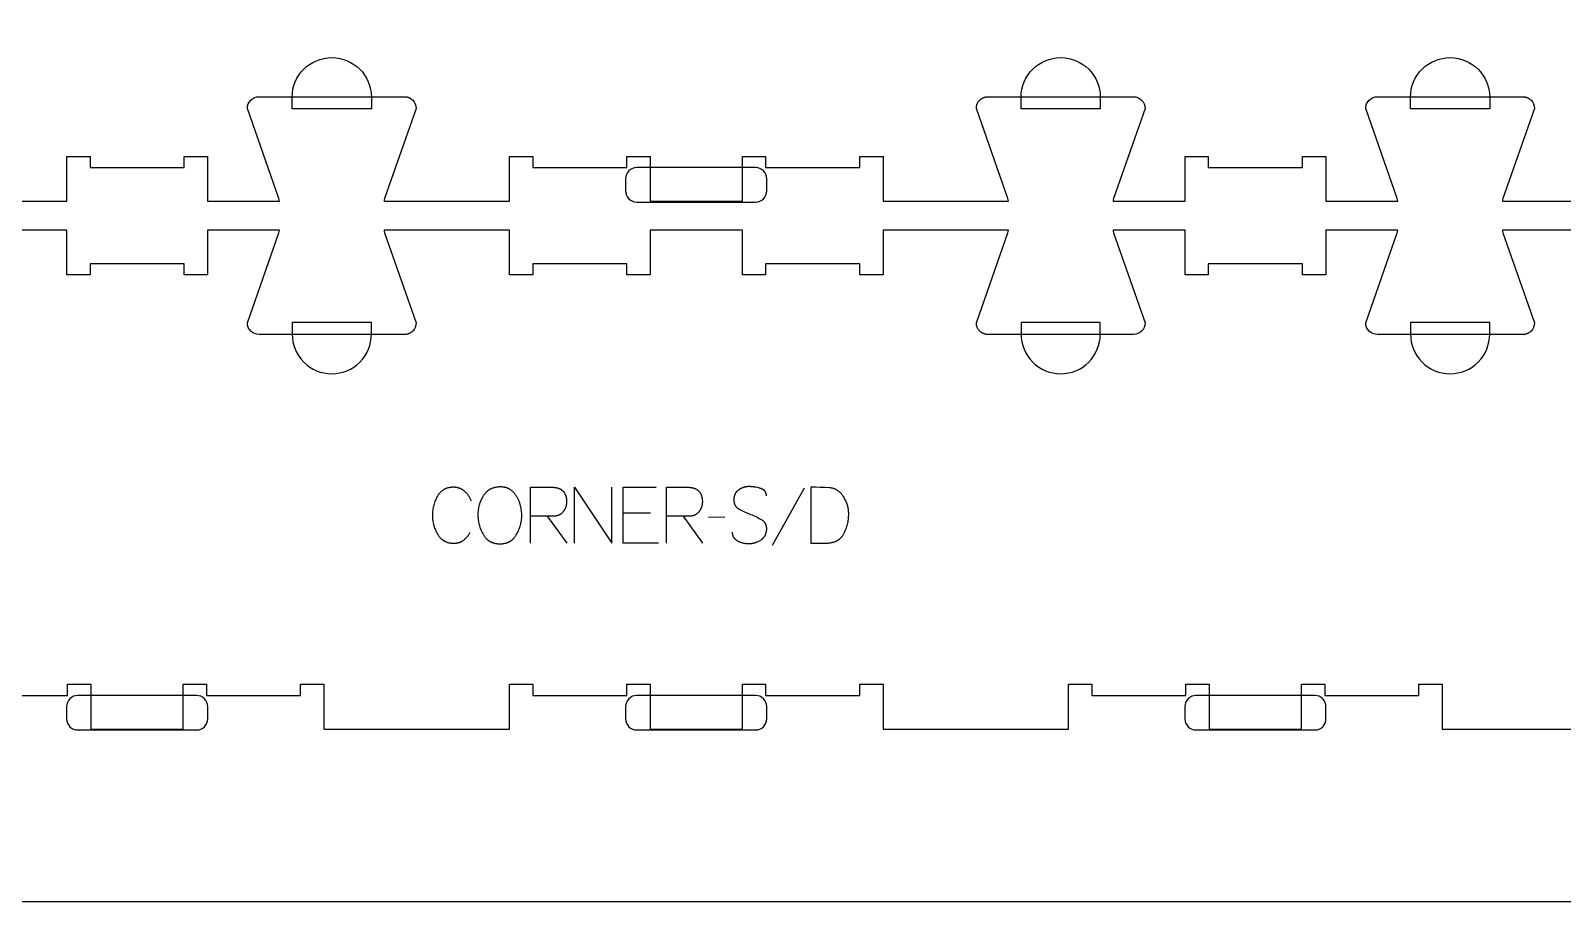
# Model space of a CAD drawing. Extents: x 0 to 4485, y 0 to 8771.
# Drawn here: x 1540 to 2362, y 3811 to 4278 of the extents above; entities that cross this region are included whole.
import ezdxf

# ---------------------------------------------------------------- set-up
doc = ezdxf.new("R2010")
doc.units = 0
for name, color, linetype in [('0_SHEET_SPRUCEPLY_2440X122', 1, 'CONTINUOUS'), ('1_ANYTOOL_1MMDEEP_LABELS_S', 2, 'CONTINUOUS'), ('4_ANYTOOL_CUTTHROUGH_OUTSI', 5, 'CONTINUOUS'), ('5_ANYTOOL_HALF_MILL_9MM_IN', 3, 'CONTINUOUS')]:
    doc.layers.add(name, color=color, linetype=linetype)

msp = doc.modelspace()

# ---------------------------------------------------------------- linework, layer by layer
at = {"layer": '0_SHEET_SPRUCEPLY_2440X122'}
msp.add_lwpolyline([(371.7, 5030.99), (371.7, 3810.99), (2811.7, 3810.99), (2811.7, 5030.99)], close=True, dxfattribs=at)
at = {"layer": '1_ANYTOOL_1MMDEEP_LABELS_S', "color": 2}
for points in [[(1776.33, 4025.5), (1776.17, 4025.9), (1776, 4026.3), (1775.82, 4026.68), (1775.63, 4027.06), (1775.43, 4027.42), (1775.22, 4027.78), (1775, 4028.13), (1774.77, 4028.47), (1774.53, 4028.8), (1774.28, 4029.13), (1774.02, 4029.44), (1773.76, 4029.75), (1773.48, 4030.04), (1773.19, 4030.33), (1772.89, 4030.61), (1772.58, 4030.88), (1772.42, 4031.01), (1772.26, 4031.13), (1772.1, 4031.26), (1771.94, 4031.37), (1771.77, 4031.49), (1771.6, 4031.6), (1771.43, 4031.7), (1771.26, 4031.81), (1771.08, 4031.9), (1770.91, 4032), (1770.73, 4032.08), (1770.55, 4032.17), (1770.36, 4032.25), (1770.18, 4032.33), (1769.99, 4032.4), (1769.8, 4032.47), (1769.61, 4032.53), (1769.41, 4032.59), (1769.22, 4032.65), (1769.02, 4032.7), (1768.82, 4032.75), (1768.62, 4032.79), (1768.41, 4032.83), (1768.21, 4032.87), (1768, 4032.9), (1767.79, 4032.92), (1767.57, 4032.95), (1767.36, 4032.97), (1767.14, 4032.98), (1766.92, 4032.99), (1766.7, 4033), (1766.47, 4033), (1766.13, 4032.99), (1765.79, 4032.98), (1765.46, 4032.96), (1765.13, 4032.93), (1764.81, 4032.88), (1764.5, 4032.83), (1764.19, 4032.77), (1763.88, 4032.71), (1763.58, 4032.63), (1763.28, 4032.54), (1762.99, 4032.44), (1762.71, 4032.34), (1762.43, 4032.22), (1762.29, 4032.16), (1762.16, 4032.1), (1762.02, 4032.03), (1761.89, 4031.97), (1761.76, 4031.9), (1761.63, 4031.83), (1761.5, 4031.75), (1761.37, 4031.67), (1761.24, 4031.6), (1761.12, 4031.51), (1760.99, 4031.43), (1760.87, 4031.34), (1760.75, 4031.26), (1760.63, 4031.17), (1760.39, 4030.98), (1760.16, 4030.78), (1759.93, 4030.57), (1759.71, 4030.36), (1759.5, 4030.13), (1759.29, 4029.9), (1759.08, 4029.66), (1758.88, 4029.41), (1758.69, 4029.14), (1758.5, 4028.87), (1758.32, 4028.59), (1758.14, 4028.31), (1757.8, 4027.72), (1757.48, 4027.12), (1757.18, 4026.51), (1756.91, 4025.9), (1756.66, 4025.28), (1756.43, 4024.66), (1756.22, 4024.02), (1756.03, 4023.38), (1755.87, 4022.73), (1755.73, 4022.08), (1755.61, 4021.42), (1755.51, 4020.75), (1755.43, 4020.07), (1755.38, 4019.39), (1755.34, 4018.7), (1755.33, 4018), (1755.34, 4017.3), (1755.38, 4016.61), (1755.43, 4015.93), (1755.51, 4015.25), (1755.61, 4014.58), (1755.73, 4013.92), (1755.88, 4013.26), (1755.96, 4012.94), (1756.04, 4012.61), (1756.14, 4012.29), (1756.23, 4011.97), (1756.34, 4011.66), (1756.44, 4011.34), (1756.56, 4011.03), (1756.68, 4010.71), (1756.93, 4010.1), (1757.21, 4009.48), (1757.51, 4008.88), (1757.84, 4008.28), (1758.18, 4007.69), (1758.36, 4007.4), (1758.55, 4007.12), (1758.74, 4006.85), (1758.94, 4006.59), (1759.14, 4006.34), (1759.35, 4006.1), (1759.57, 4005.86), (1759.79, 4005.64), (1760.02, 4005.42), (1760.25, 4005.22), (1760.49, 4005.02), (1760.61, 4004.92), (1760.73, 4004.83), (1760.86, 4004.74), (1760.98, 4004.65), (1761.11, 4004.57), (1761.24, 4004.48), (1761.37, 4004.4), (1761.5, 4004.32), (1761.63, 4004.25), (1761.77, 4004.17), (1761.9, 4004.1), (1762.04, 4004.03), (1762.32, 4003.9), (1762.6, 4003.77), (1762.89, 4003.66), (1763.19, 4003.55), (1763.49, 4003.46), (1763.79, 4003.37), (1764.11, 4003.29), (1764.43, 4003.22), (1764.75, 4003.16), (1765.08, 4003.11), (1765.42, 4003.07), (1765.76, 4003.04), (1766.11, 4003.02), (1766.46, 4003), (1766.82, 4003), (1767.2, 4003), (1767.57, 4003.02), (1767.76, 4003.04), (1767.94, 4003.06), (1768.12, 4003.08), (1768.3, 4003.1), (1768.48, 4003.13), (1768.65, 4003.16), (1768.83, 4003.19), (1769, 4003.23), (1769.17, 4003.27), (1769.34, 4003.31), (1769.5, 4003.36), (1769.67, 4003.41), (1769.83, 4003.46), (1769.99, 4003.51), (1770.15, 4003.57), (1770.31, 4003.63), (1770.46, 4003.7), (1770.61, 4003.77), (1770.77, 4003.84), (1770.92, 4003.91), (1771.06, 4003.99), (1771.21, 4004.07), (1771.35, 4004.16), (1771.5, 4004.25), (1771.64, 4004.34), (1771.77, 4004.43), (1771.91, 4004.53), (1772.05, 4004.63), (1772.31, 4004.83), (1772.57, 4005.05), (1772.82, 4005.27), (1773.07, 4005.5), (1773.32, 4005.74), (1773.56, 4005.98), (1773.79, 4006.23), (1774.02, 4006.49), (1774.24, 4006.76), (1774.46, 4007.03), (1774.67, 4007.31), (1774.87, 4007.6), (1775.07, 4007.9), (1775.27, 4008.2), (1775.46, 4008.51), (1775.65, 4008.83)], [(1808, 4003), (1808, 4033), (1819.36, 4033), (1819.85, 4032.99), (1820.33, 4032.97), (1820.56, 4032.95), (1820.78, 4032.93), (1821.01, 4032.9), (1821.23, 4032.88), (1821.44, 4032.84), (1821.66, 4032.81), (1821.86, 4032.77), (1822.07, 4032.72), (1822.27, 4032.67), (1822.47, 4032.62), (1822.66, 4032.57), (1822.85, 4032.51), (1823.03, 4032.45), (1823.21, 4032.38), (1823.39, 4032.31), (1823.56, 4032.23), (1823.73, 4032.15), (1823.9, 4032.07), (1824.06, 4031.99), (1824.22, 4031.9), (1824.37, 4031.8), (1824.52, 4031.7), (1824.67, 4031.6), (1824.81, 4031.5), (1824.95, 4031.39), (1825.08, 4031.28), (1825.21, 4031.16), (1825.34, 4031.04), (1825.46, 4030.91), (1825.58, 4030.79), (1825.69, 4030.65), (1825.81, 4030.52), (1825.91, 4030.38), (1826.02, 4030.23), (1826.11, 4030.09), (1826.21, 4029.93), (1826.3, 4029.78), (1826.39, 4029.62), (1826.47, 4029.46), (1826.55, 4029.29), (1826.63, 4029.12), (1826.7, 4028.95), (1826.77, 4028.77), (1826.83, 4028.59), (1826.89, 4028.4), (1826.95, 4028.21), (1827, 4028.02), (1827.05, 4027.82), (1827.1, 4027.62), (1827.14, 4027.42), (1827.17, 4027.21), (1827.21, 4026.99), (1827.24, 4026.78), (1827.26, 4026.56), (1827.28, 4026.33), (1827.3, 4026.11), (1827.32, 4025.64), (1827.33, 4025.16), (1827.33, 4024.98), (1827.32, 4024.8), (1827.32, 4024.63), (1827.3, 4024.46), (1827.29, 4024.28), (1827.27, 4024.11), (1827.25, 4023.94), (1827.22, 4023.77), (1827.19, 4023.6), (1827.16, 4023.43), (1827.12, 4023.27), (1827.08, 4023.1), (1827.04, 4022.94), (1826.99, 4022.77), (1826.94, 4022.61), (1826.89, 4022.44), (1826.83, 4022.28), (1826.77, 4022.12), (1826.7, 4021.96), (1826.64, 4021.8), (1826.57, 4021.65), (1826.49, 4021.49), (1826.41, 4021.33), (1826.33, 4021.18), (1826.25, 4021.02), (1826.16, 4020.87), (1826.07, 4020.72), (1825.97, 4020.57), (1825.87, 4020.42), (1825.77, 4020.27), (1825.66, 4020.12), (1825.55, 4019.97), (1825.44, 4019.82), (1825.33, 4019.68), (1825.21, 4019.55), (1825.09, 4019.42), (1824.97, 4019.29), (1824.84, 4019.17), (1824.72, 4019.05), (1824.59, 4018.93), (1824.46, 4018.82), (1824.32, 4018.72), (1824.19, 4018.62), (1824.05, 4018.52), (1823.91, 4018.43), (1823.76, 4018.34), (1823.62, 4018.26), (1823.47, 4018.18), (1823.32, 4018.11), (1823.17, 4018.04), (1823.01, 4017.97), (1822.85, 4017.91), (1822.69, 4017.85), (1822.53, 4017.8), (1822.36, 4017.75), (1822.2, 4017.71), (1822.03, 4017.67), (1821.86, 4017.64), (1821.68, 4017.61), (1821.51, 4017.58), (1821.33, 4017.56), (1821.14, 4017.55), (1820.96, 4017.53), (1819.04, 4017.46), (1817, 4017.44), (1808.05, 4017.44)], [(1831.53, 4003), (1831.53, 4033), (1851.59, 4003), (1851.59, 4033)], [(1876.57, 4003), (1857.63, 4003), (1857.63, 4033), (1875.46, 4033)], [(1880.86, 4003), (1880.86, 4033), (1892.22, 4033), (1892.71, 4032.99), (1893.18, 4032.97), (1893.41, 4032.95), (1893.64, 4032.93), (1893.87, 4032.9), (1894.09, 4032.88), (1894.3, 4032.84), (1894.51, 4032.81), (1894.72, 4032.77), (1894.93, 4032.72), (1895.13, 4032.67), (1895.32, 4032.62), (1895.52, 4032.57), (1895.7, 4032.51), (1895.89, 4032.45), (1896.07, 4032.38), (1896.25, 4032.31), (1896.42, 4032.23), (1896.59, 4032.15), (1896.76, 4032.07), (1896.92, 4031.99), (1897.07, 4031.9), (1897.23, 4031.8), (1897.38, 4031.7), (1897.52, 4031.6), (1897.67, 4031.5), (1897.8, 4031.39), (1897.94, 4031.28), (1898.07, 4031.16), (1898.2, 4031.04), (1898.32, 4030.91), (1898.44, 4030.79), (1898.55, 4030.65), (1898.66, 4030.52), (1898.77, 4030.38), (1898.87, 4030.23), (1898.97, 4030.09), (1899.07, 4029.93), (1899.16, 4029.78), (1899.25, 4029.62), (1899.33, 4029.46), (1899.41, 4029.29), (1899.49, 4029.12), (1899.56, 4028.95), (1899.63, 4028.77), (1899.69, 4028.59), (1899.75, 4028.4), (1899.81, 4028.21), (1899.86, 4028.02), (1899.91, 4027.82), (1899.95, 4027.62), (1899.99, 4027.42), (1900.03, 4027.21), (1900.06, 4026.99), (1900.09, 4026.78), (1900.12, 4026.56), (1900.14, 4026.33), (1900.16, 4026.11), (1900.18, 4025.64), (1900.19, 4025.16), (1900.19, 4024.98), (1900.18, 4024.8), (1900.17, 4024.63), (1900.16, 4024.46), (1900.14, 4024.28), (1900.13, 4024.11), (1900.1, 4023.94), (1900.08, 4023.77), (1900.05, 4023.6), (1900.01, 4023.43), (1899.98, 4023.27), (1899.94, 4023.1), (1899.89, 4022.94), (1899.85, 4022.77), (1899.8, 4022.61), (1899.74, 4022.44), (1899.69, 4022.28), (1899.63, 4022.12), (1899.56, 4021.96), (1899.49, 4021.8), (1899.42, 4021.65), (1899.35, 4021.49), (1899.27, 4021.33), (1899.19, 4021.18), (1899.1, 4021.02), (1899.01, 4020.87), (1898.92, 4020.72), (1898.83, 4020.57), (1898.73, 4020.42), (1898.63, 4020.27), (1898.52, 4020.12), (1898.41, 4019.97), (1898.3, 4019.82), (1898.18, 4019.68), (1898.07, 4019.55), (1897.95, 4019.42), (1897.82, 4019.29), (1897.7, 4019.17), (1897.57, 4019.05), (1897.44, 4018.93), (1897.31, 4018.82), (1897.18, 4018.72), (1897.04, 4018.62), (1896.9, 4018.52), (1896.76, 4018.43), (1896.62, 4018.34), (1896.47, 4018.26), (1896.33, 4018.18), (1896.18, 4018.11), (1896.02, 4018.04), (1895.87, 4017.97), (1895.71, 4017.91), (1895.55, 4017.85), (1895.39, 4017.8), (1895.22, 4017.75), (1895.05, 4017.71), (1894.89, 4017.67), (1894.71, 4017.64), (1894.54, 4017.61), (1894.36, 4017.58), (1894.18, 4017.56), (1894, 4017.55), (1893.82, 4017.53), (1891.9, 4017.46), (1889.86, 4017.44), (1880.9, 4017.44)], [(1934.56, 4028.41), (1934.56, 4028.6), (1934.55, 4028.69), (1934.55, 4028.78), (1934.54, 4028.88), (1934.53, 4028.96), (1934.52, 4029.05), (1934.51, 4029.14), (1934.49, 4029.23), (1934.48, 4029.31), (1934.46, 4029.4), (1934.44, 4029.48), (1934.42, 4029.56), (1934.4, 4029.64), (1934.38, 4029.72), (1934.35, 4029.8), (1934.33, 4029.88), (1934.3, 4029.96), (1934.27, 4030.03), (1934.24, 4030.11), (1934.21, 4030.18), (1934.17, 4030.26), (1934.14, 4030.33), (1934.1, 4030.4), (1934.06, 4030.47), (1934.02, 4030.54), (1933.98, 4030.61), (1933.93, 4030.67), (1933.89, 4030.74), (1933.84, 4030.8), (1933.79, 4030.87), (1933.74, 4030.93), (1933.69, 4030.99), (1933.63, 4031.05), (1933.58, 4031.11), (1933.52, 4031.17), (1933.46, 4031.23), (1933.4, 4031.29), (1933.34, 4031.34), (1933.28, 4031.4), (1933.21, 4031.45), (1933.15, 4031.5), (1933.08, 4031.55), (1933.01, 4031.6), (1932.94, 4031.65), (1932.87, 4031.7), (1932.79, 4031.75), (1932.72, 4031.8), (1932.64, 4031.84), (1932.56, 4031.89), (1932.48, 4031.93), (1932.4, 4031.97), (1932.23, 4032.05), (1932.05, 4032.13), (1931.87, 4032.2), (1931.68, 4032.27), (1931.48, 4032.34), (1931.28, 4032.4), (1930.47, 4032.62), (1929.67, 4032.81), (1928.89, 4032.97), (1928.12, 4033.11), (1927.74, 4033.16), (1927.36, 4033.21), (1926.99, 4033.25), (1926.62, 4033.28), (1926.25, 4033.31), (1925.89, 4033.33), (1925.53, 4033.34), (1925.17, 4033.34), (1924.98, 4033.34), (1924.79, 4033.33), (1924.59, 4033.33), (1924.4, 4033.31), (1924.21, 4033.3), (1924.02, 4033.28), (1923.84, 4033.25), (1923.65, 4033.23), (1923.47, 4033.2), (1923.28, 4033.16), (1923.1, 4033.13), (1922.92, 4033.09), (1922.74, 4033.04), (1922.56, 4032.99), (1922.38, 4032.94), (1922.21, 4032.89), (1922.03, 4032.83), (1921.86, 4032.77), (1921.69, 4032.7), (1921.51, 4032.63), (1921.34, 4032.56), (1921.18, 4032.48), (1921.01, 4032.4), (1920.84, 4032.32), (1920.68, 4032.23), (1920.51, 4032.14), (1920.35, 4032.04), (1920.19, 4031.95), (1920.03, 4031.85), (1919.87, 4031.74), (1919.72, 4031.63), (1919.56, 4031.52), (1919.41, 4031.4), (1919.26, 4031.29), (1919.12, 4031.16), (1918.98, 4031.04), (1918.84, 4030.91), (1918.72, 4030.78), (1918.59, 4030.65), (1918.47, 4030.51), (1918.36, 4030.37), (1918.25, 4030.23), (1918.14, 4030.08), (1918.05, 4029.93), (1917.95, 4029.78), (1917.86, 4029.63), (1917.78, 4029.47), (1917.7, 4029.31), (1917.62, 4029.14), (1917.55, 4028.98), (1917.48, 4028.81), (1917.42, 4028.63), (1917.37, 4028.46), (1917.32, 4028.28), (1917.27, 4028.09), (1917.23, 4027.91), (1917.19, 4027.72), (1917.16, 4027.53), (1917.13, 4027.33), (1917.11, 4027.13), (1917.1, 4026.93), (1917.08, 4026.73), (1917.08, 4026.52), (1917.07, 4026.31), (1917.08, 4026.1), (1917.09, 4025.89), (1917.1, 4025.68), (1917.12, 4025.47), (1917.14, 4025.27), (1917.17, 4025.08), (1917.21, 4024.88), (1917.25, 4024.69), (1917.3, 4024.51), (1917.35, 4024.33), (1917.41, 4024.15), (1917.47, 4023.97), (1917.51, 4023.89), (1917.54, 4023.8), (1917.58, 4023.72), (1917.62, 4023.64), (1917.65, 4023.55), (1917.7, 4023.47), (1917.74, 4023.39), (1917.78, 4023.31), (1917.83, 4023.23), (1917.87, 4023.16), (1917.92, 4023.08), (1917.97, 4023), (1918.02, 4022.93), (1918.07, 4022.86), (1918.12, 4022.78), (1918.18, 4022.71), (1918.23, 4022.64), (1918.29, 4022.57), (1918.35, 4022.5), (1918.41, 4022.43), (1918.47, 4022.36), (1918.54, 4022.3), (1918.6, 4022.23), (1918.67, 4022.17), (1918.8, 4022.04), (1918.94, 4021.92), (1919.09, 4021.8), (1919.24, 4021.68), (1919.4, 4021.57), (1919.56, 4021.46), (1919.73, 4021.36), (1919.9, 4021.26), (1920.62, 4020.86), (1921.35, 4020.49), (1922.1, 4020.12), (1922.86, 4019.76), (1923.64, 4019.42), (1924.43, 4019.08), (1925.25, 4018.76), (1926.07, 4018.45), (1926.9, 4018.14), (1927.71, 4017.81), (1928.49, 4017.46), (1929.26, 4017.1), (1930, 4016.73), (1930.73, 4016.34), (1931.43, 4015.93), (1932.12, 4015.51), (1932.28, 4015.4), (1932.44, 4015.29), (1932.6, 4015.17), (1932.67, 4015.11), (1932.75, 4015.05), (1932.82, 4014.99), (1932.89, 4014.93), (1932.96, 4014.86), (1933.02, 4014.8), (1933.09, 4014.73), (1933.15, 4014.67), (1933.22, 4014.6), (1933.28, 4014.53), (1933.34, 4014.46), (1933.4, 4014.39), (1933.46, 4014.32), (1933.51, 4014.24), (1933.57, 4014.17), (1933.62, 4014.1), (1933.67, 4014.02), (1933.72, 4013.94), (1933.77, 4013.87), (1933.82, 4013.79), (1933.86, 4013.71), (1933.91, 4013.63), (1933.95, 4013.55), (1933.99, 4013.46), (1934.03, 4013.38), (1934.07, 4013.29), (1934.1, 4013.21), (1934.14, 4013.12), (1934.17, 4013.04), (1934.21, 4012.95), (1934.24, 4012.86), (1934.27, 4012.77), (1934.29, 4012.68), (1934.32, 4012.58), (1934.37, 4012.4), (1934.41, 4012.2), (1934.45, 4012.01), (1934.48, 4011.81), (1934.5, 4011.6), (1934.52, 4011.4), (1934.54, 4011.19), (1934.55, 4010.97), (1934.55, 4010.75), (1934.54, 4010.53), (1934.53, 4010.3), (1934.52, 4010.07), (1934.5, 4009.84), (1934.47, 4009.61), (1934.44, 4009.39), (1934.4, 4009.17), (1934.36, 4008.95), (1934.31, 4008.74), (1934.26, 4008.53), (1934.21, 4008.32), (1934.14, 4008.12), (1934.08, 4007.93), (1934.01, 4007.73), (1933.93, 4007.54), (1933.85, 4007.36), (1933.76, 4007.17), (1933.67, 4006.99), (1933.57, 4006.82), (1933.47, 4006.65), (1933.37, 4006.48), (1933.25, 4006.31), (1933.14, 4006.15), (1933.02, 4006), (1932.89, 4005.84), (1932.76, 4005.7), (1932.62, 4005.55), (1932.48, 4005.41), (1932.33, 4005.27), (1932.18, 4005.14), (1932.02, 4005.01), (1931.86, 4004.88), (1931.69, 4004.76), (1931.52, 4004.64), (1931.35, 4004.52), (1930.98, 4004.3), (1930.62, 4004.09), (1930.25, 4003.9), (1929.88, 4003.72), (1929.51, 4003.56), (1929.13, 4003.4), (1928.94, 4003.33), (1928.75, 4003.27), (1928.55, 4003.2), (1928.36, 4003.14), (1928.17, 4003.09), (1927.97, 4003.03), (1927.78, 4002.98), (1927.58, 4002.94), (1927.38, 4002.9), (1927.18, 4002.86), (1926.99, 4002.82), (1926.79, 4002.79), (1926.58, 4002.76), (1926.38, 4002.73), (1925.98, 4002.69), (1925.57, 4002.67), (1925.15, 4002.66), (1924.74, 4002.66), (1924.33, 4002.67), (1923.93, 4002.7), (1923.53, 4002.74), (1923.13, 4002.79), (1922.74, 4002.85), (1922.36, 4002.93), (1921.98, 4003.02), (1921.6, 4003.12), (1921.23, 4003.24), (1920.86, 4003.37), (1920.5, 4003.51), (1920.14, 4003.66), (1919.78, 4003.83), (1919.43, 4004.01), (1919.09, 4004.2), (1918.92, 4004.3), (1918.76, 4004.4), (1918.6, 4004.51), (1918.45, 4004.62), (1918.3, 4004.73), (1918.16, 4004.85), (1918.02, 4004.96), (1917.89, 4005.09), (1917.76, 4005.21), (1917.64, 4005.34), (1917.53, 4005.47), (1917.42, 4005.6), (1917.36, 4005.67), (1917.31, 4005.73), (1917.26, 4005.8), (1917.21, 4005.87), (1917.17, 4005.94), (1917.12, 4006.01), (1917.07, 4006.09), (1917.03, 4006.16), (1916.99, 4006.23), (1916.95, 4006.31), (1916.91, 4006.38), (1916.87, 4006.46), (1916.83, 4006.53), (1916.8, 4006.61), (1916.76, 4006.69), (1916.73, 4006.77), (1916.7, 4006.85), (1916.67, 4006.93), (1916.64, 4007.01), (1916.61, 4007.09), (1916.56, 4007.25), (1916.52, 4007.42), (1916.48, 4007.59), (1916.44, 4007.77), (1916.41, 4007.94), (1916.39, 4008.12), (1916.37, 4008.3), (1916.36, 4008.49), (1916.35, 4008.68), (1916.35, 4008.87)], [(1954.87, 4032.53), (1937.69, 4001.76)], [(1872.29, 4019.07), (1857.63, 4019.07)], [(1817, 4017.44), (1827.46, 4002.96)], [(1889.86, 4017.44), (1900.32, 4002.96)], [(1912.32, 4016.88), (1903.53, 4016.8)]]:
    msp.add_lwpolyline(points, dxfattribs=at)
for points in [[(1791.97, 4033.34), (1792.35, 4033.34), (1792.71, 4033.32), (1793.07, 4033.29), (1793.42, 4033.25), (1793.59, 4033.22), (1793.76, 4033.2), (1793.93, 4033.17), (1794.1, 4033.13), (1794.26, 4033.1), (1794.43, 4033.06), (1794.59, 4033.02), (1794.75, 4032.97), (1794.91, 4032.92), (1795.06, 4032.87), (1795.22, 4032.82), (1795.37, 4032.76), (1795.52, 4032.7), (1795.67, 4032.64), (1795.82, 4032.58), (1795.97, 4032.51), (1796.11, 4032.44), (1796.25, 4032.37), (1796.4, 4032.29), (1796.54, 4032.21), (1796.67, 4032.13), (1796.81, 4032.04), (1796.94, 4031.95), (1797.07, 4031.86), (1797.33, 4031.67), (1797.59, 4031.48), (1797.84, 4031.28), (1798.08, 4031.07), (1798.31, 4030.86), (1798.54, 4030.64), (1798.77, 4030.42), (1798.99, 4030.19), (1799.2, 4029.95), (1799.41, 4029.7), (1799.61, 4029.46), (1799.8, 4029.2), (1799.99, 4028.94), (1800.17, 4028.67), (1800.35, 4028.39), (1800.52, 4028.11), (1800.69, 4027.83), (1800.85, 4027.54), (1801, 4027.24), (1801.15, 4026.95), (1801.3, 4026.65), (1801.43, 4026.34), (1801.57, 4026.04), (1801.69, 4025.72), (1801.81, 4025.41), (1801.93, 4025.09), (1802.04, 4024.77), (1802.14, 4024.44), (1802.24, 4024.11), (1802.33, 4023.78), (1802.42, 4023.44), (1802.5, 4023.1), (1802.64, 4022.42), (1802.77, 4021.74), (1802.87, 4021.07), (1802.96, 4020.41), (1803.03, 4019.75), (1803.08, 4019.1), (1803.11, 4018.46), (1803.12, 4017.83), (1803.11, 4017.19), (1803.07, 4016.55), (1803.02, 4015.91), (1802.94, 4015.28), (1802.85, 4014.64), (1802.73, 4014), (1802.59, 4013.36), (1802.43, 4012.73), (1802.24, 4012.09), (1802.04, 4011.45), (1801.81, 4010.81), (1801.56, 4010.18), (1801.29, 4009.54), (1801, 4008.9), (1800.69, 4008.26), (1800.35, 4007.63), (1800.18, 4007.31), (1799.99, 4007.01), (1799.81, 4006.72), (1799.61, 4006.43), (1799.41, 4006.16), (1799.2, 4005.89), (1798.99, 4005.64), (1798.77, 4005.4), (1798.66, 4005.28), (1798.55, 4005.16), (1798.43, 4005.05), (1798.31, 4004.94), (1798.19, 4004.83), (1798.07, 4004.72), (1797.95, 4004.62), (1797.83, 4004.52), (1797.71, 4004.42), (1797.58, 4004.33), (1797.45, 4004.23), (1797.32, 4004.14), (1797.19, 4004.05), (1797.06, 4003.97), (1796.93, 4003.88), (1796.79, 4003.8), (1796.65, 4003.72), (1796.51, 4003.65), (1796.37, 4003.57), (1796.23, 4003.5), (1796.09, 4003.43), (1795.94, 4003.37), (1795.8, 4003.31), (1795.65, 4003.24), (1795.5, 4003.19), (1795.35, 4003.13), (1795.2, 4003.08), (1795.04, 4003.03), (1794.73, 4002.93), (1794.41, 4002.85), (1794.08, 4002.77), (1793.75, 4002.71), (1793.41, 4002.65), (1793.07, 4002.61), (1792.72, 4002.57), (1792.36, 4002.55), (1792, 4002.53), (1791.63, 4002.53), (1791.25, 4002.53), (1790.87, 4002.55), (1790.5, 4002.57), (1790.14, 4002.61), (1789.79, 4002.65), (1789.44, 4002.71), (1789.09, 4002.78), (1788.76, 4002.85), (1788.43, 4002.94), (1788.11, 4003.03), (1787.95, 4003.09), (1787.79, 4003.14), (1787.64, 4003.2), (1787.48, 4003.26), (1787.33, 4003.32), (1787.18, 4003.38), (1787.03, 4003.45), (1786.88, 4003.52), (1786.74, 4003.59), (1786.59, 4003.67), (1786.45, 4003.74), (1786.31, 4003.82), (1786.17, 4003.91), (1786.04, 4003.99), (1785.9, 4004.08), (1785.77, 4004.17), (1785.63, 4004.26), (1785.5, 4004.36), (1785.38, 4004.45), (1785.25, 4004.55), (1785.12, 4004.66), (1785, 4004.76), (1784.88, 4004.87), (1784.76, 4004.98), (1784.64, 4005.09), (1784.52, 4005.21), (1784.4, 4005.32), (1784.29, 4005.44), (1784.18, 4005.57), (1784.07, 4005.69), (1783.85, 4005.95), (1783.64, 4006.22), (1783.44, 4006.5), (1783.24, 4006.79), (1783.05, 4007.08), (1782.87, 4007.39), (1782.7, 4007.71), (1782.36, 4008.36), (1782.05, 4009.01), (1781.76, 4009.66), (1781.49, 4010.31), (1781.24, 4010.96), (1781.01, 4011.61), (1780.81, 4012.26), (1780.62, 4012.91), (1780.46, 4013.56), (1780.32, 4014.21), (1780.2, 4014.86), (1780.1, 4015.52), (1780.03, 4016.17), (1779.97, 4016.82), (1779.94, 4017.47), (1779.93, 4018.13), (1779.94, 4018.82), (1779.98, 4019.51), (1780.03, 4020.19), (1780.11, 4020.87), (1780.21, 4021.54), (1780.34, 4022.2), (1780.48, 4022.86), (1780.65, 4023.51), (1780.85, 4024.16), (1781.06, 4024.8), (1781.3, 4025.43), (1781.56, 4026.06), (1781.84, 4026.69), (1782.15, 4027.3), (1782.47, 4027.91), (1782.82, 4028.52), (1783.01, 4028.82), (1783.2, 4029.1), (1783.4, 4029.38), (1783.6, 4029.65), (1783.81, 4029.91), (1784.03, 4030.16), (1784.25, 4030.4), (1784.48, 4030.63), (1784.6, 4030.74), (1784.72, 4030.85), (1784.84, 4030.96), (1784.96, 4031.06), (1785.08, 4031.16), (1785.21, 4031.26), (1785.34, 4031.36), (1785.47, 4031.46), (1785.6, 4031.55), (1785.73, 4031.64), (1785.86, 4031.73), (1786, 4031.82), (1786.14, 4031.9), (1786.28, 4031.98), (1786.42, 4032.06), (1786.56, 4032.14), (1786.7, 4032.21), (1786.85, 4032.28), (1787.14, 4032.42), (1787.45, 4032.55), (1787.75, 4032.66), (1788.07, 4032.77), (1788.39, 4032.87), (1788.72, 4032.96), (1789.06, 4033.04), (1789.4, 4033.11), (1789.75, 4033.17), (1790.1, 4033.22), (1790.46, 4033.27), (1790.83, 4033.3), (1791.21, 4033.32), (1791.59, 4033.34)], [(1958.3, 4033), (1958.3, 4003), (1966.83, 4003.08), (1967.24, 4003.09), (1967.65, 4003.11), (1968.04, 4003.14), (1968.43, 4003.18), (1968.81, 4003.23), (1969.18, 4003.29), (1969.54, 4003.35), (1969.9, 4003.43), (1970.25, 4003.52), (1970.59, 4003.61), (1970.92, 4003.72), (1971.25, 4003.83), (1971.56, 4003.95), (1971.72, 4004.02), (1971.87, 4004.09), (1972.02, 4004.16), (1972.17, 4004.23), (1972.32, 4004.3), (1972.47, 4004.38), (1972.61, 4004.46), (1972.75, 4004.54), (1972.89, 4004.63), (1973.03, 4004.71), (1973.17, 4004.8), (1973.3, 4004.89), (1973.43, 4004.99), (1973.56, 4005.08), (1973.69, 4005.18), (1973.82, 4005.28), (1973.94, 4005.39), (1974.06, 4005.49), (1974.18, 4005.6), (1974.3, 4005.71), (1974.42, 4005.82), (1974.53, 4005.94), (1974.64, 4006.05), (1974.75, 4006.17), (1974.86, 4006.3), (1974.97, 4006.42), (1975.07, 4006.55), (1975.17, 4006.68), (1975.27, 4006.81), (1975.37, 4006.94), (1975.47, 4007.08), (1975.56, 4007.22), (1975.75, 4007.5), (1975.92, 4007.8), (1976.09, 4008.1), (1976.4, 4008.72), (1976.7, 4009.34), (1976.98, 4009.97), (1977.23, 4010.61), (1977.47, 4011.25), (1977.68, 4011.9), (1977.88, 4012.55), (1978.05, 4013.21), (1978.2, 4013.87), (1978.34, 4014.54), (1978.45, 4015.22), (1978.54, 4015.9), (1978.61, 4016.59), (1978.66, 4017.28), (1978.69, 4017.98), (1978.7, 4018.68), (1978.69, 4019.28), (1978.66, 4019.87), (1978.62, 4020.46), (1978.55, 4021.04), (1978.46, 4021.61), (1978.41, 4021.89), (1978.35, 4022.18), (1978.29, 4022.46), (1978.23, 4022.74), (1978.16, 4023.01), (1978.08, 4023.29), (1978, 4023.57), (1977.92, 4023.84), (1977.83, 4024.11), (1977.73, 4024.38), (1977.63, 4024.65), (1977.53, 4024.92), (1977.42, 4025.19), (1977.3, 4025.45), (1977.06, 4025.97), (1976.8, 4026.49), (1976.52, 4027.01), (1976.22, 4027.51), (1976.02, 4027.82), (1975.82, 4028.12), (1975.62, 4028.4), (1975.42, 4028.68), (1975.21, 4028.95), (1975, 4029.21), (1974.78, 4029.46), (1974.57, 4029.7), (1974.34, 4029.93), (1974.12, 4030.16), (1973.89, 4030.37), (1973.66, 4030.58), (1973.42, 4030.77), (1973.18, 4030.96), (1972.94, 4031.13), (1972.7, 4031.3), (1972.45, 4031.46), (1972.2, 4031.61), (1971.94, 4031.75), (1971.68, 4031.88), (1971.42, 4032), (1971.15, 4032.11), (1970.88, 4032.21), (1970.61, 4032.31), (1970.34, 4032.39), (1970.06, 4032.47), (1969.77, 4032.53), (1969.49, 4032.59), (1969.2, 4032.63), (1968.91, 4032.67), (1968.61, 4032.7), (1968.31, 4032.72), (1965.88, 4032.83), (1963.4, 4032.91), (1960.87, 4032.97)]]:
    msp.add_lwpolyline(points, close=True, dxfattribs=at)
at = {"layer": '4_ANYTOOL_CUTTHROUGH_OUTSI', "color": 5}
for points in [[(1520.56, 4186.38), (1559.15, 4186.38), (1559.15, 4210.38), (1571.65, 4210.38), (1571.65, 4204.38), (1622.15, 4204.38), (1622.15, 4210.38), (1634.65, 4210.38), (1634.65, 4186.38), (1673.25, 4186.38), (1673.25, 4186.38, 0.061485), (1673.02, 4187.77), (1656.12, 4236.05), (1656.11, 4236.09), (1656.11, 4236.13), (1656.11, 4236.13, -0.414214), (1662.36, 4242.38), (1740.36, 4242.38), (1740.51, 4242.38), (1740.66, 4242.37), (1740.81, 4242.36), (1740.96, 4242.35), (1741.11, 4242.33), (1741.26, 4242.31), (1741.41, 4242.29), (1741.57, 4242.26), (1741.72, 4242.23), (1741.87, 4242.19), (1742.02, 4242.16), (1742.16, 4242.11), (1742.31, 4242.07), (1742.46, 4242.02), (1742.6, 4241.96), (1742.75, 4241.9), (1742.89, 4241.84), (1743.03, 4241.78), (1743.17, 4241.71), (1743.31, 4241.64), (1743.45, 4241.56), (1743.58, 4241.49), (1743.71, 4241.4), (1743.84, 4241.32), (1743.97, 4241.23), (1744.09, 4241.14), (1744.21, 4241.05), (1744.33, 4240.95), (1744.45, 4240.86), (1744.56, 4240.76), (1744.67, 4240.65), (1744.78, 4240.55, -0.198912), (1746.61, 4236.13), (1746.61, 4236.09), (1746.59, 4236.05), (1729.7, 4187.77), (1729.7, 4187.77, 0.061485), (1729.46, 4186.38), (1796.65, 4186.38), (1796.65, 4210.38), (1809.15, 4210.38), (1809.15, 4204.38), (1859.65, 4204.38), (1859.65, 4210.38), (1872.15, 4210.38), (1872.15, 4186.38), (1921.65, 4186.38), (1921.65, 4210.38), (1934.15, 4210.38), (1934.15, 4204.38), (1984.65, 4204.38), (1984.65, 4210.38), (1997.15, 4210.38), (1997.15, 4186.38), (2046.9, 4186.38), (2064.35, 4186.38), (2064.35, 4186.38, 0.061485), (2064.11, 4187.77), (2047.22, 4236.05), (2047.2, 4236.09), (2047.2, 4236.13), (2047.2, 4236.13, -0.198912), (2049.03, 4240.55), (2049.14, 4240.65), (2049.25, 4240.76), (2049.36, 4240.86), (2049.48, 4240.95), (2049.6, 4241.05), (2049.72, 4241.14), (2049.84, 4241.23), (2049.97, 4241.32), (2050.1, 4241.4), (2050.23, 4241.49), (2050.36, 4241.56), (2050.5, 4241.64), (2050.64, 4241.71), (2050.78, 4241.78), (2050.92, 4241.84), (2051.06, 4241.9), (2051.2, 4241.96), (2051.35, 4242.02), (2051.5, 4242.07), (2051.64, 4242.11), (2051.79, 4242.16), (2051.94, 4242.19), (2052.09, 4242.23), (2052.24, 4242.26), (2052.4, 4242.29), (2052.55, 4242.31), (2052.7, 4242.33), (2052.85, 4242.35), (2053, 4242.36), (2053.15, 4242.37), (2053.3, 4242.38), (2053.45, 4242.38), (2131.45, 4242.38, -0.414214), (2137.7, 4236.13), (2137.7, 4236.09), (2137.69, 4236.05), (2120.79, 4187.77), (2120.79, 4187.77, 0.061485), (2120.56, 4186.38), (2159.15, 4186.38), (2159.15, 4210.38), (2171.65, 4210.38), (2171.65, 4204.38), (2222.15, 4204.38), (2222.15, 4210.38), (2234.65, 4210.38), (2234.65, 4186.38), (2273.25, 4186.38), (2273.25, 4186.38, 0.061485), (2273.02, 4187.77), (2256.11, 4236.09), (2256.11, 4236.13), (2256.11, 4236.13, -0.414214), (2262.36, 4242.38), (2340.36, 4242.38), (2340.51, 4242.38), (2340.66, 4242.37), (2340.81, 4242.36), (2340.96, 4242.35), (2341.11, 4242.33), (2341.26, 4242.31), (2341.41, 4242.29), (2341.57, 4242.26), (2341.72, 4242.23), (2341.87, 4242.19), (2342.02, 4242.16), (2342.16, 4242.11), (2342.31, 4242.07), (2342.46, 4242.02), (2342.6, 4241.96), (2342.75, 4241.9), (2342.89, 4241.84), (2343.03, 4241.78), (2343.17, 4241.71), (2343.31, 4241.64), (2343.45, 4241.56), (2343.58, 4241.49), (2343.71, 4241.4), (2343.84, 4241.32), (2343.97, 4241.23), (2344.09, 4241.14), (2344.21, 4241.05), (2344.33, 4240.95), (2344.45, 4240.86), (2344.56, 4240.76), (2344.67, 4240.65), (2344.78, 4240.55, -0.198912), (2346.61, 4236.13), (2346.61, 4236.09), (2346.59, 4236.05), (2329.7, 4187.77), (2329.7, 4187.77, 0.061485), (2329.46, 4186.38), (2396.65, 4186.38)], [(1520.56, 4186.38), (1559.15, 4186.38), (1559.15, 4210.38), (1571.65, 4210.38), (1571.65, 4204.38), (1622.15, 4204.38), (1622.15, 4210.38), (1634.65, 4210.38), (1634.65, 4186.38), (1673.25, 4186.38), (1673.25, 4186.38, 0.061485), (1673.02, 4187.77), (1656.12, 4236.05), (1656.11, 4236.09), (1656.11, 4236.13), (1656.11, 4236.13, -0.414214), (1662.36, 4242.38), (1740.36, 4242.38), (1740.51, 4242.38), (1740.66, 4242.37), (1740.81, 4242.36), (1740.96, 4242.35), (1741.11, 4242.33), (1741.26, 4242.31), (1741.41, 4242.29), (1741.57, 4242.26), (1741.72, 4242.23), (1741.87, 4242.19), (1742.02, 4242.16), (1742.16, 4242.11), (1742.31, 4242.07), (1742.46, 4242.02), (1742.6, 4241.96), (1742.75, 4241.9), (1742.89, 4241.84), (1743.03, 4241.78), (1743.17, 4241.71), (1743.31, 4241.64), (1743.45, 4241.56), (1743.58, 4241.49), (1743.71, 4241.4), (1743.84, 4241.32), (1743.97, 4241.23), (1744.09, 4241.14), (1744.21, 4241.05), (1744.33, 4240.95), (1744.45, 4240.86), (1744.56, 4240.76), (1744.67, 4240.65), (1744.78, 4240.55, -0.198912), (1746.61, 4236.13), (1746.61, 4236.09), (1746.59, 4236.05), (1729.7, 4187.77), (1729.7, 4187.77, 0.061485), (1729.46, 4186.38), (1796.65, 4186.38), (1796.65, 4210.38), (1809.15, 4210.38), (1809.15, 4204.38), (1859.65, 4204.38), (1859.65, 4210.38), (1872.15, 4210.38), (1872.15, 4186.38), (1921.65, 4186.38), (1921.65, 4210.38), (1934.15, 4210.38), (1934.15, 4204.38), (1984.65, 4204.38), (1984.65, 4210.38), (1997.15, 4210.38), (1997.15, 4186.38), (2046.9, 4186.38), (2064.35, 4186.38), (2064.35, 4186.38, 0.061485), (2064.11, 4187.77), (2047.22, 4236.05), (2047.2, 4236.09), (2047.2, 4236.13), (2047.2, 4236.13, -0.198912), (2049.03, 4240.55), (2049.14, 4240.65), (2049.25, 4240.76), (2049.36, 4240.86), (2049.48, 4240.95), (2049.6, 4241.05), (2049.72, 4241.14), (2049.84, 4241.23), (2049.97, 4241.32), (2050.1, 4241.4), (2050.23, 4241.49), (2050.36, 4241.56), (2050.5, 4241.64), (2050.64, 4241.71), (2050.78, 4241.78), (2050.92, 4241.84), (2051.06, 4241.9), (2051.2, 4241.96), (2051.35, 4242.02), (2051.5, 4242.07), (2051.64, 4242.11), (2051.79, 4242.16), (2051.94, 4242.19), (2052.09, 4242.23), (2052.24, 4242.26), (2052.4, 4242.29), (2052.55, 4242.31), (2052.7, 4242.33), (2052.85, 4242.35), (2053, 4242.36), (2053.15, 4242.37), (2053.3, 4242.38), (2053.45, 4242.38), (2131.45, 4242.38, -0.414214), (2137.7, 4236.13), (2137.7, 4236.09), (2120.79, 4187.77), (2120.79, 4187.77, 0.061485), (2120.56, 4186.38), (2159.15, 4186.38), (2159.15, 4210.38), (2171.65, 4210.38), (2171.65, 4204.38), (2222.15, 4204.38), (2222.15, 4210.38), (2234.65, 4210.38), (2234.65, 4186.38), (2273.25, 4186.38), (2273.25, 4186.38, 0.061485), (2273.02, 4187.77), (2256.11, 4236.09), (2256.11, 4236.13), (2256.11, 4236.13, -0.414214), (2262.36, 4242.38), (2340.36, 4242.38), (2340.51, 4242.38), (2340.66, 4242.37), (2340.81, 4242.36), (2340.96, 4242.35), (2341.11, 4242.33), (2341.26, 4242.31), (2341.41, 4242.29), (2341.57, 4242.26), (2341.72, 4242.23), (2341.87, 4242.19), (2342.02, 4242.16), (2342.16, 4242.11), (2342.31, 4242.07), (2342.46, 4242.02), (2342.6, 4241.96), (2342.75, 4241.9), (2342.89, 4241.84), (2343.03, 4241.78), (2343.17, 4241.71), (2343.31, 4241.64), (2343.45, 4241.56), (2343.58, 4241.49), (2343.71, 4241.4), (2343.84, 4241.32), (2343.97, 4241.23), (2344.09, 4241.14), (2344.21, 4241.05), (2344.33, 4240.95), (2344.45, 4240.86), (2344.56, 4240.76), (2344.67, 4240.65), (2344.78, 4240.55, -0.198912), (2346.61, 4236.13), (2346.61, 4236.09), (2346.59, 4236.05), (2329.7, 4187.77), (2329.7, 4187.77, 0.061485), (2329.46, 4186.38), (2396.65, 4186.38)], [(2396.65, 4170.88), (2329.46, 4170.88), (2329.46, 4170.88, 0.061485), (2329.7, 4169.49), (2346.59, 4121.21), (2346.61, 4121.17), (2346.61, 4121.13), (2346.61, 4121.13, -0.198912), (2344.78, 4116.71), (2344.67, 4116.61), (2344.56, 4116.5), (2344.45, 4116.4), (2344.33, 4116.31), (2344.21, 4116.21), (2344.09, 4116.12), (2343.97, 4116.03), (2343.84, 4115.94), (2343.71, 4115.86), (2343.58, 4115.77), (2343.45, 4115.7), (2343.31, 4115.62), (2343.17, 4115.55), (2343.03, 4115.48), (2342.89, 4115.42), (2342.75, 4115.36), (2342.6, 4115.3), (2342.46, 4115.24), (2342.31, 4115.19), (2342.16, 4115.15), (2342.02, 4115.1), (2341.87, 4115.06), (2341.72, 4115.03), (2341.57, 4115), (2341.41, 4114.97), (2341.26, 4114.95), (2341.11, 4114.93), (2340.96, 4114.91), (2340.81, 4114.9), (2340.66, 4114.89), (2340.51, 4114.88), (2340.36, 4114.88), (2262.36, 4114.88, -0.414214), (2256.11, 4121.13), (2256.11, 4121.17), (2256.12, 4121.21), (2273.02, 4169.49), (2273.02, 4169.49, 0.061485), (2273.25, 4170.88), (2234.65, 4170.88), (2234.65, 4146.88), (2222.15, 4146.88), (2222.15, 4152.88), (2171.65, 4152.88), (2171.65, 4146.88), (2159.15, 4146.88), (2159.15, 4170.88), (2120.56, 4170.88), (2120.56, 4170.88, 0.061485), (2120.79, 4169.49), (2137.69, 4121.21), (2137.7, 4121.17), (2137.7, 4121.13), (2137.7, 4121.13, -0.414214), (2131.45, 4114.88), (2053.45, 4114.88), (2053.3, 4114.88), (2053.15, 4114.89), (2053, 4114.9), (2052.85, 4114.91), (2052.7, 4114.93), (2052.55, 4114.95), (2052.4, 4114.97), (2052.24, 4115), (2052.09, 4115.03), (2051.94, 4115.06), (2051.79, 4115.1), (2051.64, 4115.15), (2051.5, 4115.19), (2051.35, 4115.24), (2051.2, 4115.3), (2051.06, 4115.36), (2050.92, 4115.42), (2050.78, 4115.48), (2050.64, 4115.55), (2050.5, 4115.62), (2050.36, 4115.7), (2050.23, 4115.77), (2050.1, 4115.86), (2049.97, 4115.94), (2049.84, 4116.03), (2049.72, 4116.12), (2049.6, 4116.21), (2049.48, 4116.31), (2049.36, 4116.4), (2049.25, 4116.5), (2049.14, 4116.61), (2049.03, 4116.71, -0.198912), (2047.2, 4121.13), (2047.2, 4121.17), (2047.22, 4121.21), (2064.11, 4169.49), (2064.11, 4169.49, 0.061485), (2064.35, 4170.88), (2046.9, 4170.88), (1997.15, 4170.88), (1997.15, 4146.88), (1984.65, 4146.88), (1984.65, 4152.88), (1934.15, 4152.88), (1934.15, 4146.88), (1921.65, 4146.88), (1921.65, 4170.88), (1872.15, 4170.88), (1872.15, 4146.88), (1859.65, 4146.88), (1859.65, 4152.88), (1809.15, 4152.88), (1809.15, 4146.88), (1796.65, 4146.88), (1796.65, 4170.88), (1729.46, 4170.88), (1729.46, 4170.88, 0.061485), (1729.7, 4169.49), (1746.59, 4121.21), (1746.61, 4121.17), (1746.61, 4121.13), (1746.61, 4121.13, -0.198912), (1744.78, 4116.71), (1744.67, 4116.61), (1744.56, 4116.5), (1744.45, 4116.4), (1744.33, 4116.31), (1744.21, 4116.21), (1744.09, 4116.12), (1743.97, 4116.03), (1743.84, 4115.94), (1743.71, 4115.86), (1743.58, 4115.77), (1743.45, 4115.7), (1743.31, 4115.62), (1743.17, 4115.55), (1743.03, 4115.48), (1742.89, 4115.42), (1742.75, 4115.36), (1742.6, 4115.3), (1742.46, 4115.24), (1742.31, 4115.19), (1742.16, 4115.15), (1742.02, 4115.1), (1741.87, 4115.06), (1741.72, 4115.03), (1741.57, 4115), (1741.41, 4114.97), (1741.26, 4114.95), (1741.11, 4114.93), (1740.96, 4114.91), (1740.81, 4114.9), (1740.66, 4114.89), (1740.51, 4114.88), (1740.36, 4114.88), (1662.36, 4114.88, -0.414214), (1656.11, 4121.13), (1656.11, 4121.17), (1656.12, 4121.21), (1673.02, 4169.49), (1673.02, 4169.49, 0.061485), (1673.25, 4170.88), (1634.65, 4170.88), (1634.65, 4146.88), (1622.15, 4146.88), (1622.15, 4152.88), (1571.65, 4152.88), (1571.65, 4146.88), (1559.15, 4146.88), (1559.15, 4170.88), (1520.56, 4170.88)], [(2396.65, 4170.88), (2329.46, 4170.88), (2329.46, 4170.88, 0.061485), (2329.7, 4169.49), (2346.59, 4121.21), (2346.61, 4121.17), (2346.61, 4121.13), (2346.61, 4121.13, -0.198912), (2344.78, 4116.71), (2344.67, 4116.61), (2344.56, 4116.5), (2344.45, 4116.4), (2344.33, 4116.31), (2344.21, 4116.21), (2344.09, 4116.12), (2343.97, 4116.03), (2343.84, 4115.94), (2343.71, 4115.86), (2343.58, 4115.77), (2343.45, 4115.7), (2343.31, 4115.62), (2343.17, 4115.55), (2343.03, 4115.48), (2342.89, 4115.42), (2342.75, 4115.36), (2342.6, 4115.3), (2342.46, 4115.24), (2342.31, 4115.19), (2342.16, 4115.15), (2342.02, 4115.1), (2341.87, 4115.06), (2341.72, 4115.03), (2341.57, 4115), (2341.41, 4114.97), (2341.26, 4114.95), (2341.11, 4114.93), (2340.96, 4114.91), (2340.81, 4114.9), (2340.66, 4114.89), (2340.51, 4114.88), (2340.36, 4114.88), (2262.36, 4114.88, -0.414214), (2256.11, 4121.13), (2256.11, 4121.17), (2256.12, 4121.21), (2273.02, 4169.49), (2273.02, 4169.49, 0.061485), (2273.25, 4170.88), (2234.65, 4170.88), (2234.65, 4146.88), (2222.15, 4146.88), (2222.15, 4152.88), (2171.65, 4152.88), (2171.65, 4146.88), (2159.15, 4146.88), (2159.15, 4170.88), (2120.56, 4170.88), (2120.56, 4170.88, 0.061485), (2120.79, 4169.49), (2137.69, 4121.21), (2137.7, 4121.17), (2137.7, 4121.13), (2137.7, 4121.13, -0.414214), (2131.45, 4114.88), (2053.45, 4114.88), (2053.3, 4114.88), (2053.15, 4114.89), (2053, 4114.9), (2052.85, 4114.91), (2052.7, 4114.93), (2052.55, 4114.95), (2052.4, 4114.97), (2052.24, 4115), (2052.09, 4115.03), (2051.94, 4115.06), (2051.79, 4115.1), (2051.64, 4115.15), (2051.5, 4115.19), (2051.35, 4115.24), (2051.2, 4115.3), (2051.06, 4115.36), (2050.92, 4115.42), (2050.78, 4115.48), (2050.64, 4115.55), (2050.5, 4115.62), (2050.36, 4115.7), (2050.23, 4115.77), (2050.1, 4115.86), (2049.97, 4115.94), (2049.84, 4116.03), (2049.72, 4116.12), (2049.6, 4116.21), (2049.48, 4116.31), (2049.36, 4116.4), (2049.25, 4116.5), (2049.14, 4116.61), (2049.03, 4116.71, -0.198912), (2047.2, 4121.13), (2047.2, 4121.17), (2047.22, 4121.21), (2064.11, 4169.49), (2064.11, 4169.49, 0.061485), (2064.35, 4170.88), (2046.9, 4170.88), (1997.15, 4170.88), (1997.15, 4146.88), (1984.65, 4146.88), (1984.65, 4152.88), (1934.15, 4152.88), (1934.15, 4146.88), (1921.65, 4146.88), (1921.65, 4170.88), (1872.15, 4170.88), (1872.15, 4146.88), (1859.65, 4146.88), (1859.65, 4152.88), (1809.15, 4152.88), (1809.15, 4146.88), (1796.65, 4146.88), (1796.65, 4170.88), (1729.46, 4170.88), (1729.46, 4170.88, 0.061485), (1729.7, 4169.49), (1746.59, 4121.21), (1746.61, 4121.17), (1746.61, 4121.13), (1746.61, 4121.13, -0.198912), (1744.78, 4116.71), (1744.67, 4116.61), (1744.56, 4116.5), (1744.45, 4116.4), (1744.33, 4116.31), (1744.21, 4116.21), (1744.09, 4116.12), (1743.97, 4116.03), (1743.84, 4115.94), (1743.71, 4115.86), (1743.58, 4115.77), (1743.45, 4115.7), (1743.31, 4115.62), (1743.17, 4115.55), (1743.03, 4115.48), (1742.89, 4115.42), (1742.75, 4115.36), (1742.6, 4115.3), (1742.46, 4115.24), (1742.31, 4115.19), (1742.16, 4115.15), (1742.02, 4115.1), (1741.87, 4115.06), (1741.72, 4115.03), (1741.57, 4115), (1741.41, 4114.97), (1741.26, 4114.95), (1741.11, 4114.93), (1740.96, 4114.91), (1740.81, 4114.9), (1740.66, 4114.89), (1740.51, 4114.88), (1740.36, 4114.88), (1662.36, 4114.88, -0.414214), (1656.11, 4121.13), (1656.11, 4121.17), (1656.12, 4121.21), (1673.02, 4169.49), (1673.02, 4169.49, 0.061485), (1673.25, 4170.88), (1634.65, 4170.88), (1634.65, 4146.88), (1622.15, 4146.88), (1622.15, 4152.88), (1571.65, 4152.88), (1571.65, 4146.88), (1559.15, 4146.88), (1559.15, 4170.88), (1520.56, 4170.88)]]:
    msp.add_lwpolyline(points, format="xyb", dxfattribs=at)
msp.add_lwpolyline([(1509.15, 3921.38), (1559.65, 3921.38), (1559.65, 3927.38), (1559.9, 3927.38), (1559.9, 3927.38), (1571.9, 3927.38), (1572.15, 3927.38), (1572.15, 3927.13), (1572.15, 3903.38), (1621.65, 3903.38), (1621.65, 3927.13), (1621.65, 3927.38), (1634.15, 3927.38), (1634.15, 3921.38), (1684.65, 3921.38), (1684.65, 3927.38), (1697.15, 3927.38), (1697.15, 3903.38), (1796.65, 3903.38), (1796.65, 3927.38), (1809.15, 3927.38), (1809.15, 3921.38), (1859.65, 3921.38), (1859.65, 3927.38), (1859.9, 3927.38), (1859.9, 3927.38), (1871.9, 3927.38), (1872.15, 3927.38), (1872.15, 3927.13), (1872.15, 3903.38), (1921.65, 3903.38), (1921.65, 3927.13), (1921.65, 3927.38), (1934.15, 3927.38), (1934.15, 3921.38), (1984.65, 3921.38), (1984.65, 3927.38), (1997.15, 3927.38), (1997.15, 3903.38), (2096.65, 3903.38), (2096.65, 3927.38), (2109.15, 3927.38), (2109.15, 3921.38), (2159.65, 3921.38), (2159.65, 3927.38), (2159.9, 3927.38), (2159.9, 3927.38), (2171.9, 3927.38), (2172.15, 3927.38), (2172.15, 3927.13), (2172.15, 3903.38), (2221.65, 3903.38), (2221.65, 3927.13), (2221.65, 3927.38), (2234.15, 3927.38), (2234.15, 3921.38), (2284.65, 3921.38), (2284.65, 3927.38), (2297.15, 3927.38), (2297.15, 3903.38), (2396.65, 3903.38)], dxfattribs=at)
msp.add_lwpolyline([(1509.15, 3921.38), (1559.65, 3921.38), (1559.65, 3927.38), (1559.9, 3927.38), (1559.9, 3927.38), (1571.9, 3927.38), (1572.15, 3927.38), (1572.15, 3927.13), (1572.15, 3903.38), (1621.65, 3903.38), (1621.65, 3927.13), (1621.65, 3927.38), (1634.15, 3927.38), (1634.15, 3921.38), (1684.65, 3921.38), (1684.65, 3927.38), (1697.15, 3927.38), (1697.15, 3903.38), (1796.65, 3903.38), (1796.65, 3927.38), (1809.15, 3927.38), (1809.15, 3921.38), (1859.65, 3921.38), (1859.65, 3927.38), (1859.9, 3927.38), (1859.9, 3927.38), (1871.9, 3927.38), (1872.15, 3927.38), (1872.15, 3927.13), (1872.15, 3903.38), (1921.65, 3903.38), (1921.65, 3927.13), (1921.65, 3927.38), (1934.15, 3927.38), (1934.15, 3921.38), (1984.65, 3921.38), (1984.65, 3927.38), (1997.15, 3927.38), (1997.15, 3903.38), (2096.65, 3903.38), (2096.65, 3927.38), (2109.15, 3927.38), (2109.15, 3921.38), (2159.65, 3921.38), (2159.65, 3927.38), (2159.9, 3927.38), (2159.9, 3927.38), (2171.9, 3927.38), (2172.15, 3927.38), (2172.15, 3927.13), (2172.15, 3903.38), (2221.65, 3903.38), (2221.65, 3927.13), (2221.65, 3927.38), (2234.15, 3927.38), (2234.15, 3921.38), (2284.65, 3921.38), (2284.65, 3927.38), (2297.15, 3927.38), (2297.15, 3903.38), (2396.65, 3903.38)], dxfattribs=at)
at = {"layer": '5_ANYTOOL_HALF_MILL_9MM_IN'}
for points in [[(1680.11, 4242.13, -1), (1722.61, 4242.13), (1722.61, 4241.88), (1722.61, 4235.88), (1680.11, 4235.88), (1680.11, 4241.88), (1680.11, 4242.13)], [(1680.11, 4242.13, -1), (1722.61, 4242.13), (1722.61, 4241.88), (1722.61, 4235.88), (1680.11, 4235.88), (1680.11, 4241.88), (1680.11, 4242.13)], [(2071.2, 4242.13, -1), (2113.7, 4242.13), (2113.7, 4241.88), (2113.7, 4235.88), (2071.2, 4235.88), (2071.2, 4241.88), (2071.2, 4242.13)], [(2071.2, 4242.13, -1), (2113.7, 4242.13), (2113.7, 4241.88), (2113.7, 4235.88), (2071.2, 4235.88), (2071.2, 4241.88), (2071.2, 4242.13)], [(2280.11, 4242.13, -1), (2322.61, 4242.13), (2322.61, 4241.88), (2322.61, 4235.88), (2280.11, 4235.88), (2280.11, 4241.88), (2280.11, 4242.13)], [(2280.11, 4242.13, -1), (2322.61, 4242.13), (2322.61, 4241.88), (2322.61, 4235.88), (2280.11, 4235.88), (2280.11, 4241.88), (2280.11, 4242.13)], [(1865.03, 4204.38, 0.414214), (1859.03, 4198.38), (1859.03, 4191.88, 0.414214), (1865.03, 4185.88), (1928.78, 4185.88, 0.414214), (1934.78, 4191.88), (1934.78, 4198.38, 0.414214), (1928.78, 4204.38)], [(1865.03, 4204.38, 0.414214), (1859.03, 4198.38), (1859.03, 4191.88, 0.414214), (1865.03, 4185.88), (1928.78, 4185.88, 0.414214), (1934.78, 4191.88), (1934.78, 4198.38, 0.414214), (1928.78, 4204.38)], [(1680.11, 4115.13, 0.414214), (1701.36, 4093.88, 0.414214), (1722.61, 4115.13), (1722.61, 4115.38), (1722.61, 4121.38), (1680.11, 4121.38), (1680.11, 4115.38), (1680.11, 4115.13)], [(1680.11, 4115.13, 0.414214), (1701.36, 4093.88, 0.414214), (1722.61, 4115.13), (1722.61, 4115.38), (1722.61, 4121.38), (1680.11, 4121.38), (1680.11, 4115.38), (1680.11, 4115.13)], [(2071.2, 4115.13, 0.414214), (2092.45, 4093.88, 0.414214), (2113.7, 4115.13), (2113.7, 4115.38), (2113.7, 4121.38), (2071.2, 4121.38), (2071.2, 4115.38), (2071.2, 4115.13)], [(2071.2, 4115.13, 0.414214), (2092.45, 4093.88, 0.414214), (2113.7, 4115.13), (2113.7, 4115.38), (2113.7, 4121.38), (2071.2, 4121.38), (2071.2, 4115.38), (2071.2, 4115.13)], [(2280.11, 4115.13, 0.414214), (2301.36, 4093.88, 0.414214), (2322.61, 4115.13), (2322.61, 4115.38), (2322.61, 4121.38), (2280.11, 4121.38), (2280.11, 4115.38), (2280.11, 4115.13)], [(2280.11, 4115.13, 0.414214), (2301.36, 4093.88, 0.414214), (2322.61, 4115.13), (2322.61, 4115.38), (2322.61, 4121.38), (2280.11, 4121.38), (2280.11, 4115.38), (2280.11, 4115.13)], [(1565.03, 3921.38, 0.414214), (1559.03, 3915.38), (1559.03, 3908.88, 0.414214), (1565.03, 3902.88), (1628.78, 3902.88, 0.414214), (1634.78, 3908.88), (1634.78, 3915.38, 0.414214), (1628.78, 3921.38)], [(1565.03, 3921.38, 0.414214), (1559.03, 3915.38), (1559.03, 3908.88, 0.414214), (1565.03, 3902.88), (1628.78, 3902.88, 0.414214), (1634.78, 3908.88), (1634.78, 3915.38, 0.414214), (1628.78, 3921.38)], [(1865.03, 3921.38, 0.414214), (1859.03, 3915.38), (1859.03, 3908.88, 0.414214), (1865.03, 3902.88), (1928.78, 3902.88, 0.414214), (1934.78, 3908.88), (1934.78, 3915.38, 0.414214), (1928.78, 3921.38)], [(1865.03, 3921.38, 0.414214), (1859.03, 3915.38), (1859.03, 3908.88, 0.414214), (1865.03, 3902.88), (1928.78, 3902.88, 0.414214), (1934.78, 3908.88), (1934.78, 3915.38, 0.414214), (1928.78, 3921.38)], [(2165.03, 3921.38, 0.414214), (2159.03, 3915.38), (2159.03, 3908.88, 0.414214), (2165.03, 3902.88), (2228.78, 3902.88, 0.414214), (2234.78, 3908.88), (2234.78, 3915.38, 0.414214), (2228.78, 3921.38)], [(2165.03, 3921.38, 0.414214), (2159.03, 3915.38), (2159.03, 3908.88, 0.414214), (2165.03, 3902.88), (2228.78, 3902.88, 0.414214), (2234.78, 3908.88), (2234.78, 3915.38, 0.414214), (2228.78, 3921.38)]]:
    msp.add_lwpolyline(points, format="xyb", close=True, dxfattribs=at)

doc.saveas('drawing.dxf')
